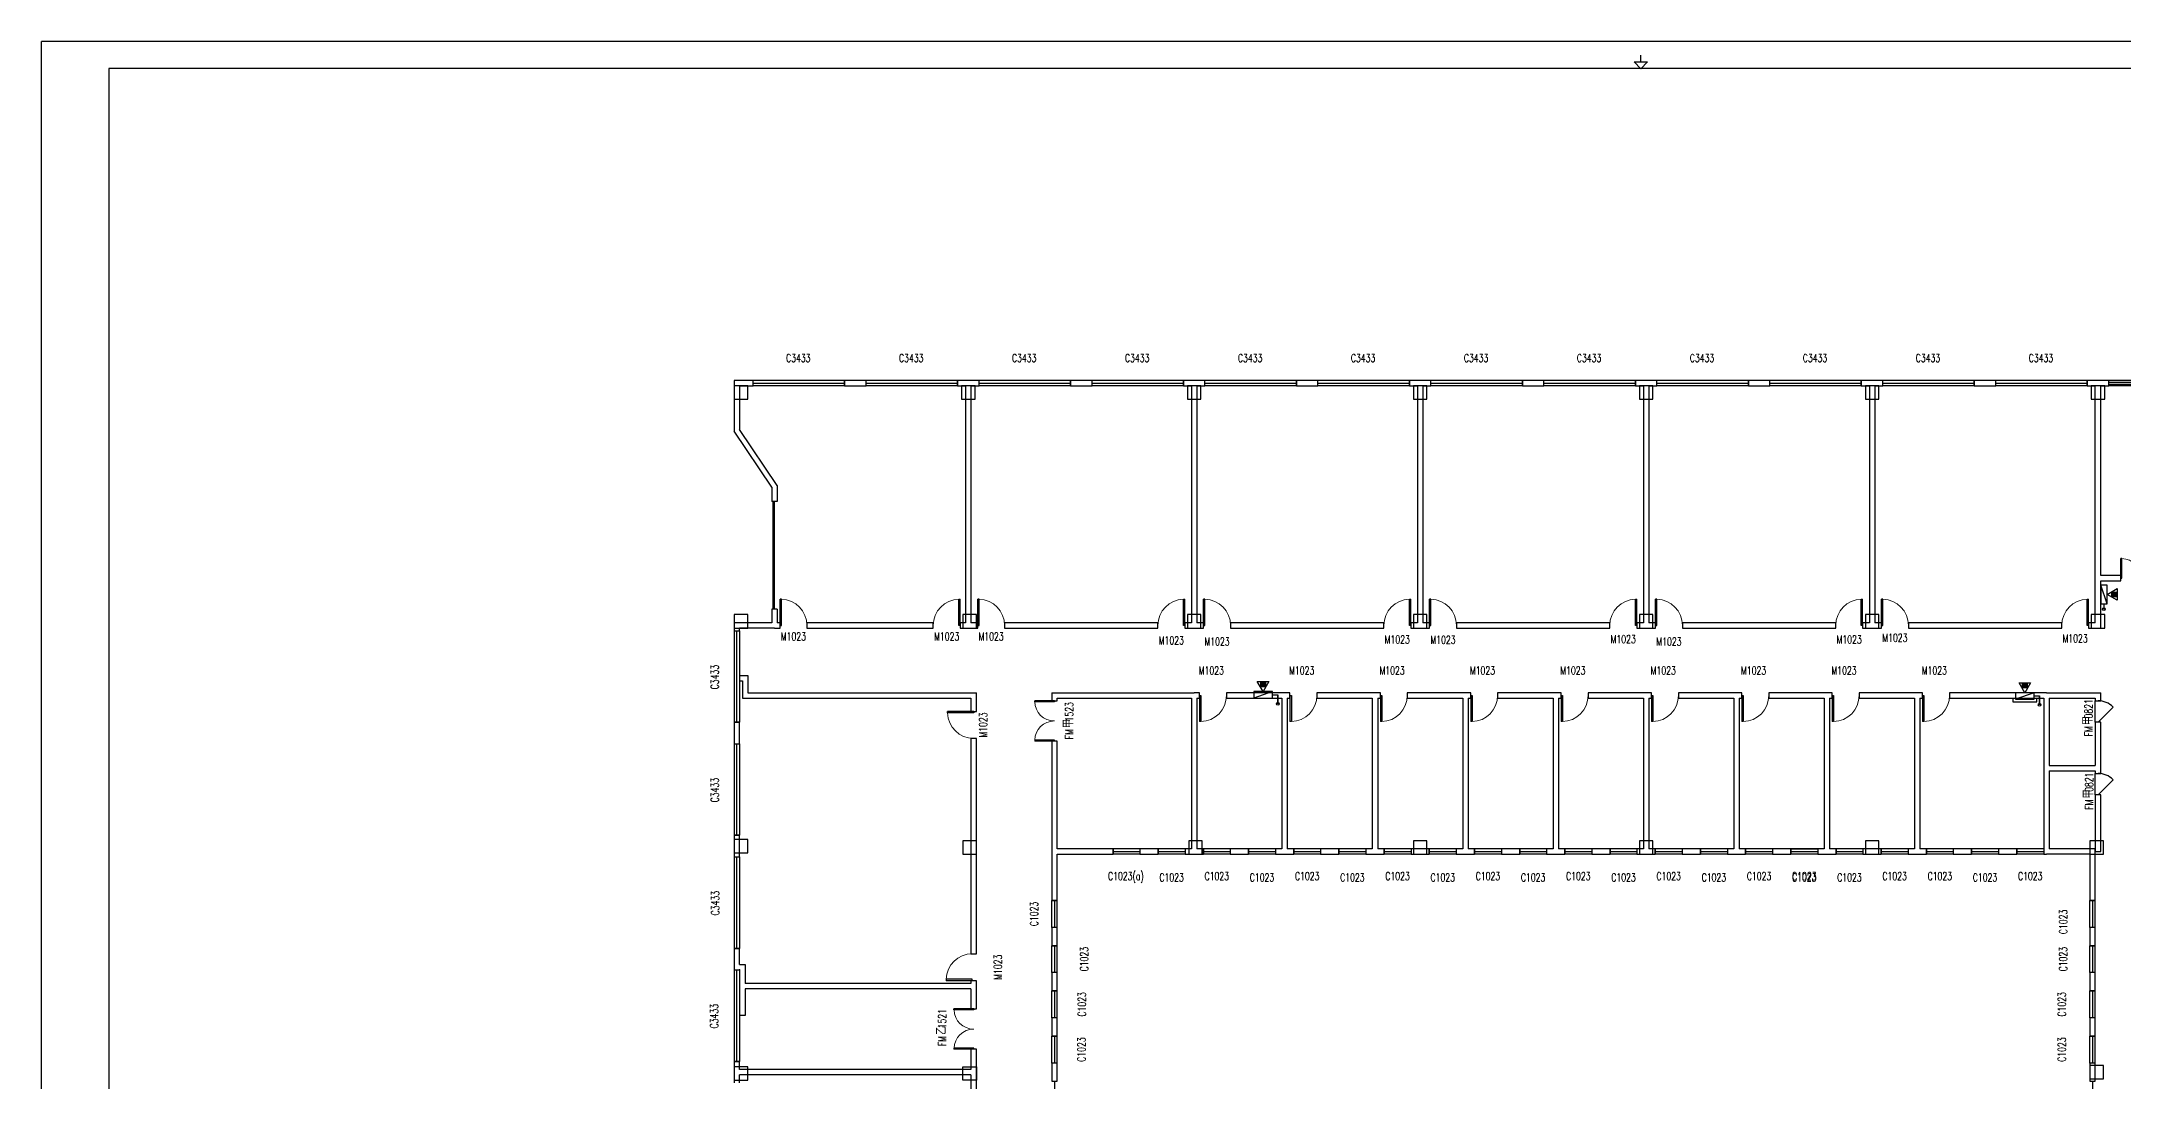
# Model space of a CAD drawing. Header units: inches. Extents: x -867 to 118033, y 1229500 to 1313600.
# Drawn here: x -867 to 76525, y 1274971 to 1313600 of the extents above; entities that cross this region are included whole.
import ezdxf

# ---------------------------------------------------------------- set-up
doc = ezdxf.new("R2010")
doc.units = ezdxf.units.IN
doc.header["$MEASUREMENT"] = 0
for name, color, linetype in [('COLUMN', 10, 'Continuous'), ('CURTWALL', 10, 'Continuous'), ('DOOR_FIRE', 10, 'Continuous'), ('DOOR_FIRE_TEXT', 10, 'Continuous'), ('WALL', 10, 'Continuous'), ('WINDOW', 10, 'Continuous')]:
    doc.layers.add(name, color=color, linetype=linetype)
doc.styles.add('_TCH_WINDOW', font='SIMPLEX', dxfattribs={"bigfont": 'GBCBIG'})

msp = doc.modelspace()

# ---------------------------------------------------------------- linework, layer by layer
at = {"color": 7}
for p, q in [((118033, 1313600), (-867, 1313600)), ((-867, 1229500), (-867, 1313600)), ((58583, 1312845), (58583, 1313095))]:
    msp.add_line(p, q, dxfattribs=at)
at = {"color": 1}
for p, q in [((75803, 1292711), (75803, 1292511)), ((44893, 1289331), (45093, 1289331)), ((45093, 1289331), (45093, 1289001)), ((73213, 1289290), (73413, 1289290)), ((73213, 1289290), (73413, 1289290)), ((73413, 1289290), (73413, 1288960)), ((73413, 1289290), (73413, 1288960))]:
    msp.add_line(p, q, dxfattribs=at)
at = {"color": 8}
for p, q in [((76249, 1293149), (76102, 1293001)), ((76164, 1293149), (76102, 1293086)), ((76221, 1293149), (76102, 1293029)), ((76193, 1293149), (76102, 1293058)), ((76136, 1293149), (76102, 1293114)), ((76278, 1293149), (76102, 1292973)), ((76278, 1293121), (76130, 1292973)), ((76278, 1293092), (76158, 1292973)), ((76278, 1293064), (76186, 1292973)), ((76278, 1293036), (76215, 1292973)), ((76278, 1293007), (76243, 1292973)), ((44455, 1289805), (44631, 1289629)), ((44455, 1289777), (44602, 1289629)), ((44455, 1289749), (44574, 1289629)), ((44455, 1289721), (44546, 1289629)), ((44455, 1289692), (44517, 1289629)), ((44455, 1289664), (44489, 1289629)), ((44483, 1289805), (44631, 1289658)), ((44511, 1289805), (44631, 1289686)), ((44539, 1289805), (44631, 1289714)), ((44568, 1289805), (44631, 1289743)), ((44596, 1289805), (44631, 1289771)), ((72775, 1289765), (72951, 1289589)), ((72775, 1289737), (72922, 1289589)), ((72775, 1289709), (72894, 1289589)), ((72775, 1289681), (72866, 1289589)), ((72775, 1289652), (72837, 1289589)), ((72775, 1289624), (72809, 1289589)), ((72803, 1289765), (72951, 1289618)), ((72831, 1289765), (72951, 1289646)), ((72859, 1289765), (72951, 1289674)), ((72888, 1289765), (72951, 1289703)), ((72916, 1289765), (72951, 1289731))]:
    msp.add_line(p, q, dxfattribs=at)
at = {"color": 1, "linetype": 'Continuous', "ltscale": 2}
for p, q in [((45093, 1289001), (45093, 1289331)), ((73413, 1288960), (73413, 1289290)), ((73413, 1288960), (73413, 1289290))]:
    msp.add_line(p, q, dxfattribs=at)
at = {"color": 7}
msp.add_lwpolyline([(117033, 1230500), (117033, 1312600), (1633, 1312600), (1633, 1230500)], close=True, dxfattribs=at)
at = {"color": 30, "linetype": 'Continuous'}
for points in [[(75683, 1293411), (75683, 1292711), (75923, 1292711), (75683, 1293411)], [(75683, 1293411), (75683, 1292711), (75923, 1292711), (75923, 1293411)], [(44193, 1289210), (44893, 1289210), (44893, 1289451), (44193, 1289451)], [(44193, 1289210), (44893, 1289210), (44893, 1289451), (44193, 1289210)], [(72513, 1289170), (73213, 1289170), (73213, 1289410), (72513, 1289170)], [(72513, 1289170), (73213, 1289170), (73213, 1289410), (72513, 1289410)], [(72513, 1289170), (73213, 1289170), (73213, 1289410), (72513, 1289170)], [(72513, 1289170), (73213, 1289170), (73213, 1289410), (72513, 1289410)]]:
    msp.add_lwpolyline(points, close=True, dxfattribs=at)
at = {"color": 2}
for points in [[(75923, 1293061), (76295, 1293276), (76295, 1292846)], [(76278, 1293149), (76278, 1292973), (76102, 1292973), (76102, 1293149)], [(44543, 1289451), (44328, 1289823), (44757, 1289823)], [(44455, 1289805), (44631, 1289805), (44631, 1289629), (44455, 1289629)], [(72863, 1289410), (72648, 1289783), (73077, 1289783)], [(72775, 1289765), (72951, 1289765), (72951, 1289589), (72775, 1289589)]]:
    msp.add_lwpolyline(points, close=True, dxfattribs=at)
at = {"color": 30}
msp.add_lwpolyline([(72413, 1289210), (72413, 1289070), (73313, 1289070), (73313, 1289210)], dxfattribs=at)
at = {"color": 7}
msp.add_polyline3d([(58333, 1312845, 0), (58833, 1312845, 0), (58583, 1312595, 0)], close=True, dxfattribs=at)
at = {"color": 2}
for centre in [(75803, 1292511, -1000), (45093, 1289001), (73413, 1288960), (73413, 1288960)]:
    msp.add_circle(centre, 50, dxfattribs=at)
at = {"layer": 'COLUMN', "color": 2, "ltscale": 3}
for points in [[(25383, 1300311), (25383, 1300811), (24883, 1300811), (24883, 1300311)], [(33833, 1300311), (33833, 1300811), (33333, 1300811), (33333, 1300311)], [(42233, 1300311), (42233, 1300811), (41733, 1300811), (41733, 1300311)], [(50633, 1300311), (50633, 1300811), (50133, 1300811), (50133, 1300311)], [(59033, 1300311), (59033, 1300811), (58533, 1300811), (58533, 1300311)], [(67433, 1300311), (67433, 1300811), (66933, 1300811), (66933, 1300311)], [(75833, 1300311), (75833, 1300811), (75333, 1300811), (75333, 1300311)], [(25383, 1291811), (25383, 1292311), (24883, 1292311), (24883, 1291811)], [(33883, 1291811), (33883, 1292311), (33383, 1292311), (33383, 1291811)], [(42233, 1291811), (42233, 1292311), (41733, 1292311), (41733, 1291811)], [(50633, 1291811), (50633, 1292311), (50133, 1292311), (50133, 1291811)], [(59033, 1291811), (59033, 1292311), (58533, 1292311), (58533, 1291811)], [(67433, 1291811), (67433, 1292311), (66933, 1292311), (66933, 1291811)], [(75833, 1291811), (75833, 1292311), (75333, 1292311), (75333, 1291811)], [(25383, 1283461), (25383, 1283961), (24883, 1283961), (24883, 1283461)], [(33883, 1283411), (33883, 1283911), (33383, 1283911), (33383, 1283411)], [(42283, 1283411), (42283, 1283911), (41783, 1283911), (41783, 1283411)], [(50633, 1283411), (50633, 1283911), (50133, 1283911), (50133, 1283411)], [(59033, 1283411), (59033, 1283911), (58533, 1283911), (58533, 1283411)], [(67433, 1283411), (67433, 1283911), (66933, 1283911), (66933, 1283411)], [(75783, 1283411), (75783, 1283911), (75283, 1283911), (75283, 1283411)], [(25383, 1275011), (25383, 1275511), (24883, 1275511), (24883, 1275011)], [(33383, 1275511), (33883, 1275511), (33883, 1275011), (33383, 1275011)], [(75783, 1275061), (75783, 1275561), (75283, 1275561), (75283, 1275061)]]:
    msp.add_lwpolyline(points, close=True, dxfattribs=at)
at = {"layer": 'CURTWALL', "color": 4}
for p, q in [((26313, 1296511), (26313, 1292511)), ((26363, 1296511), (26363, 1292511))]:
    msp.add_line(p, q, dxfattribs=at)
at = {"layer": 'DOOR_FIRE', "color": 7}
for p, q in [((76470, 1294392), (76433, 1294392)), ((76433, 1293661), (76433, 1294392)), ((76470, 1293661), (76470, 1294392)), ((76433, 1293661), (76470, 1293661)), ((36051, 1289073), (36051, 1289111)), ((36783, 1289111), (36051, 1289111)), ((36783, 1289073), (36051, 1289073)), ((36783, 1289111), (36783, 1289073)), ((36051, 1287648), (36051, 1287611)), ((36783, 1287648), (36051, 1287648)), ((36783, 1287611), (36051, 1287611)), ((36783, 1287611), (36783, 1287648)), ((33783, 1277661), (33051, 1277661)), ((33051, 1277623), (33051, 1277661)), ((33783, 1277623), (33051, 1277623)), ((33783, 1277661), (33783, 1277623)), ((33783, 1276198), (33051, 1276198)), ((33051, 1276198), (33051, 1276161)), ((33783, 1276161), (33051, 1276161)), ((33783, 1276161), (33783, 1276198))]:
    msp.add_line(p, q, dxfattribs=at)
at = {"layer": 'DOOR_FIRE', "color": 4}
for p, q in [((75483, 1288311), (75483, 1289111)), ((75583, 1288311), (76148, 1288876)), ((75483, 1285611), (75483, 1286411)), ((75583, 1285611), (76148, 1286176))]:
    msp.add_line(p, q, dxfattribs=at)
at = {"layer": 'DOOR_FIRE', "color": 7, "lineweight": 13}
for centre, start, end in [((76451, 1293661), 0, 88.53072), ((36783, 1289092), 181.46928, 270), ((36783, 1287629), 90, 178.53072), ((33783, 1277642), 181.46928, 270), ((33783, 1276179), 90, 178.53072)]:
    msp.add_arc(centre, 731, start, end, dxfattribs=at)
at = {"layer": 'DOOR_FIRE', "color": 4}
for centre in [(75583, 1288311), (75583, 1285611)]:
    msp.add_arc(centre, 800, 45, 90, dxfattribs=at)
at = {"layer": 'WALL', "color": 2}
for p, q in [((24883, 1301011), (24883, 1299132)), ((25583, 1301011), (24883, 1301011)), ((25583, 1300811), (25583, 1301011)), ((28983, 1301011), (28983, 1300811)), ((29783, 1301011), (28983, 1301011)), ((29783, 1300811), (29783, 1301011)), ((33583, 1301011), (33183, 1301011)), ((33183, 1301011), (33183, 1300811)), ((33983, 1301011), (33583, 1301011)), ((33983, 1300811), (33983, 1301011)), ((38183, 1301011), (37383, 1301011)), ((37383, 1301011), (37383, 1300811)), ((38183, 1300811), (38183, 1301011)), ((41583, 1301011), (41583, 1300811)), ((41983, 1301011), (41583, 1301011)), ((42383, 1301011), (41983, 1301011)), ((42383, 1300811), (42383, 1301011)), ((45783, 1301011), (45783, 1300811)), ((46583, 1301011), (45783, 1301011)), ((46583, 1300811), (46583, 1301011)), ((50383, 1301011), (49983, 1301011)), ((49983, 1301011), (49983, 1300811)), ((50783, 1301011), (50383, 1301011)), ((50783, 1300811), (50783, 1301011)), ((54183, 1301011), (54183, 1300811)), ((54983, 1301011), (54183, 1301011)), ((54983, 1300811), (54983, 1301011)), ((58783, 1301011), (58383, 1301011)), ((58383, 1301011), (58383, 1300811)), ((59183, 1301011), (58783, 1301011)), ((59183, 1300811), (59183, 1301011)), ((63383, 1301011), (62583, 1301011)), ((62583, 1301011), (62583, 1300811)), ((63383, 1300811), (63383, 1301011)), ((66783, 1301011), (66783, 1300811)), ((67183, 1301011), (66783, 1301011)), ((67583, 1301011), (67183, 1301011)), ((67583, 1300811), (67583, 1301011)), ((70983, 1301011), (70983, 1300811)), ((71783, 1301011), (70983, 1301011)), ((71783, 1300811), (71783, 1301011)), ((75183, 1301011), (75183, 1300811)), ((75583, 1301011), (75183, 1301011)), ((75983, 1301011), (75583, 1301011)), ((75983, 1300811), (75983, 1301011)), ((25083, 1300811), (25583, 1300811)), ((25083, 1300811), (25083, 1299193)), ((28983, 1300811), (29783, 1300811)), ((33183, 1300811), (33483, 1300811)), ((33483, 1300811), (33483, 1292011)), ((33683, 1300811), (33983, 1300811)), ((33683, 1300811), (33683, 1292011)), ((37383, 1300811), (38183, 1300811)), ((41583, 1300811), (41883, 1300811)), ((41883, 1300811), (41883, 1292011)), ((42083, 1300811), (42383, 1300811)), ((42083, 1300811), (42083, 1292011)), ((45783, 1300811), (46583, 1300811)), ((49983, 1300811), (50283, 1300811)), ((50283, 1300811), (50283, 1292011)), ((50483, 1300811), (50483, 1292011)), ((50483, 1300811), (50783, 1300811)), ((54183, 1300811), (54983, 1300811)), ((58383, 1300811), (58683, 1300811)), ((58683, 1300811), (58683, 1292011)), ((58883, 1300811), (59183, 1300811)), ((58883, 1300811), (58883, 1292011)), ((62583, 1300811), (63383, 1300811)), ((66783, 1300811), (67083, 1300811)), ((67083, 1300811), (67083, 1292011)), ((67283, 1300811), (67583, 1300811)), ((67283, 1300811), (67283, 1292011)), ((70983, 1300811), (71783, 1300811)), ((75183, 1300811), (75483, 1300811)), ((75483, 1293661), (75483, 1300811)), ((75683, 1293761), (75683, 1300811)), ((75683, 1300811), (75983, 1300811)), ((26283, 1297049), (24883, 1299132)), ((26483, 1297110), (25083, 1299193)), ((26483, 1297110), (26483, 1296511)), ((26283, 1297049), (26283, 1296511)), ((26483, 1296511), (26283, 1296511)), ((75483, 1292011), (75483, 1293661)), ((76433, 1293761), (75683, 1293761)), ((75683, 1293561), (76433, 1293561)), ((75683, 1291811), (75683, 1293561)), ((76433, 1293561), (76433, 1293761)), ((26483, 1292511), (26283, 1292511)), ((26283, 1292511), (26283, 1292011)), ((26483, 1292511), (26483, 1292011)), ((26283, 1292011), (24883, 1292011)), ((24883, 1292011), (24883, 1291711)), ((24883, 1291711), (25083, 1291711)), ((26383, 1291811), (25083, 1291811)), ((25083, 1291711), (25083, 1291811)), ((26383, 1291811), (26583, 1291811)), ((26583, 1292011), (26483, 1292011)), ((26583, 1291811), (26583, 1292011)), ((32283, 1292011), (27583, 1292011)), ((27583, 1292011), (27583, 1291811)), ((27583, 1291811), (32283, 1291811)), ((32283, 1291811), (32283, 1292011)), ((33283, 1292011), (33283, 1291811)), ((33483, 1292011), (33283, 1292011)), ((33283, 1291811), (33583, 1291811)), ((33583, 1291811), (33933, 1291811)), ((33933, 1292011), (33683, 1292011)), ((33933, 1291811), (33933, 1292011)), ((40633, 1292011), (34933, 1292011)), ((34933, 1292011), (34933, 1291811)), ((34933, 1291811), (40633, 1291811)), ((40633, 1291811), (40633, 1292011)), ((41633, 1292011), (41633, 1291811)), ((41883, 1292011), (41633, 1292011)), ((41633, 1291811), (41983, 1291811)), ((41983, 1291811), (42333, 1291811)), ((42333, 1292011), (42083, 1292011)), ((42333, 1291811), (42333, 1292011)), ((43333, 1292011), (43333, 1291811)), ((49033, 1292011), (43333, 1292011)), ((43333, 1291811), (49033, 1291811)), ((49033, 1291811), (49033, 1292011)), ((50033, 1292011), (50033, 1291811)), ((50283, 1292011), (50033, 1292011)), ((50033, 1291811), (50383, 1291811)), ((50383, 1291811), (50733, 1291811)), ((50733, 1292011), (50483, 1292011)), ((50733, 1291811), (50733, 1292011)), ((57433, 1292011), (51733, 1292011)), ((51733, 1292011), (51733, 1291811)), ((51733, 1291811), (57433, 1291811)), ((57433, 1291811), (57433, 1292011)), ((58683, 1292011), (58433, 1292011)), ((58433, 1292011), (58433, 1291811)), ((58433, 1291811), (58783, 1291811)), ((58783, 1291811), (59133, 1291811)), ((59133, 1292011), (58883, 1292011)), ((59133, 1291811), (59133, 1292011)), ((60133, 1292011), (60133, 1291811)), ((65833, 1292011), (60133, 1292011)), ((60133, 1291811), (65833, 1291811)), ((65833, 1291811), (65833, 1292011)), ((67083, 1292011), (66833, 1292011)), ((66833, 1292011), (66833, 1291811)), ((66833, 1291811), (67183, 1291811)), ((67183, 1291811), (67533, 1291811)), ((67533, 1292011), (67283, 1292011)), ((67533, 1291811), (67533, 1292011)), ((68533, 1292011), (68533, 1291811)), ((74233, 1292011), (68533, 1292011)), ((68533, 1291811), (74233, 1291811)), ((74233, 1291811), (74233, 1292011)), ((75483, 1292011), (75233, 1292011)), ((75233, 1292011), (75233, 1291811)), ((75233, 1291811), (75683, 1291811)), ((25083, 1290051), (25083, 1289851)), ((25083, 1290051), (25383, 1290051)), ((25083, 1289851), (25183, 1289851)), ((25183, 1289851), (25183, 1289210)), ((25383, 1290051), (25383, 1289410)), ((25383, 1289410), (33883, 1289410)), ((33883, 1288711), (33883, 1289410)), ((36683, 1289410), (41983, 1289410)), ((36683, 1289410), (36683, 1289111)), ((42183, 1289410), (41983, 1289410)), ((42183, 1289210), (42183, 1289410)), ((43183, 1289410), (43183, 1289210)), ((45343, 1289410), (43183, 1289410)), ((45543, 1289410), (45343, 1289410)), ((45543, 1289210), (45543, 1289410)), ((48703, 1289410), (46543, 1289410)), ((46543, 1289410), (46543, 1289210)), ((48903, 1289410), (48703, 1289410)), ((48903, 1289210), (48903, 1289410)), ((49903, 1289410), (49903, 1289210)), ((52063, 1289410), (49903, 1289410)), ((52263, 1289410), (52063, 1289410)), ((52263, 1289210), (52263, 1289410)), ((53263, 1289410), (53263, 1289210)), ((55423, 1289410), (53263, 1289410)), ((55623, 1289410), (55423, 1289410)), ((55623, 1289210), (55623, 1289410)), ((58783, 1289410), (56623, 1289410)), ((56623, 1289410), (56623, 1289210)), ((58983, 1289410), (58783, 1289410)), ((58983, 1289210), (58983, 1289410)), ((59983, 1289410), (59983, 1289210)), ((62143, 1289410), (59983, 1289410)), ((62343, 1289410), (62143, 1289410)), ((62343, 1289210), (62343, 1289410)), ((63343, 1289410), (63343, 1289210)), ((65503, 1289410), (63343, 1289410)), ((65703, 1289410), (65503, 1289410)), ((65703, 1289210), (65703, 1289410)), ((66703, 1289410), (66703, 1289210)), ((68863, 1289410), (66703, 1289410)), ((69063, 1289410), (68863, 1289410)), ((69063, 1289210), (69063, 1289410)), ((70063, 1289410), (70063, 1289210)), ((73663, 1289410), (70063, 1289410)), ((73663, 1289410), (75683, 1289410)), ((75683, 1289111), (75683, 1289410)), ((25183, 1289210), (33683, 1289210)), ((33683, 1289210), (33683, 1288711)), ((33683, 1288711), (33883, 1288711)), ((36683, 1289111), (36883, 1289111)), ((36883, 1289210), (41883, 1289210)), ((36883, 1289111), (36883, 1289210)), ((41883, 1289210), (41883, 1283611)), ((42083, 1289210), (42083, 1283611)), ((42083, 1289210), (42183, 1289210)), ((43183, 1289210), (45243, 1289210)), ((45243, 1289210), (45243, 1283611)), ((45443, 1289210), (45443, 1283611)), ((45443, 1289210), (45543, 1289210)), ((46543, 1289210), (48603, 1289210)), ((48603, 1289210), (48603, 1283611)), ((48803, 1289210), (48803, 1283611)), ((48803, 1289210), (48903, 1289210)), ((49903, 1289210), (51963, 1289210)), ((51963, 1289210), (51963, 1283611)), ((52163, 1289210), (52263, 1289210)), ((52163, 1289210), (52163, 1283611)), ((53263, 1289210), (55323, 1289210)), ((55323, 1289210), (55323, 1283611)), ((55523, 1289210), (55623, 1289210)), ((55523, 1289210), (55523, 1283611)), ((56623, 1289210), (58683, 1289210)), ((58683, 1289210), (58683, 1283611)), ((58883, 1289210), (58883, 1283611)), ((58883, 1289210), (58983, 1289210)), ((59983, 1289210), (62043, 1289210)), ((62043, 1289210), (62043, 1283611)), ((62243, 1289210), (62343, 1289210)), ((62243, 1289210), (62243, 1283611)), ((63343, 1289210), (65403, 1289210)), ((65403, 1289210), (65403, 1283611)), ((65603, 1289210), (65603, 1283611)), ((65603, 1289210), (65703, 1289210)), ((66703, 1289210), (68763, 1289210)), ((68763, 1289210), (68763, 1283611)), ((68963, 1289210), (68963, 1283611)), ((68963, 1289210), (69063, 1289210)), ((70063, 1289210), (73563, 1289210)), ((73563, 1289210), (73563, 1286611)), ((73763, 1289210), (73763, 1286711)), ((73763, 1289210), (75483, 1289210)), ((75483, 1289210), (75483, 1289111)), ((75483, 1289111), (75683, 1289111)), ((24883, 1288311), (24883, 1287511)), ((25083, 1288311), (24883, 1288311)), ((25083, 1287511), (25083, 1288311)), ((75683, 1288311), (75483, 1288311)), ((75483, 1288311), (75483, 1286711)), ((75683, 1286611), (75683, 1288311)), ((24883, 1287511), (25083, 1287511)), ((33883, 1287711), (33683, 1287711)), ((33683, 1287711), (33683, 1279711)), ((33883, 1279711), (33883, 1287711)), ((36883, 1287611), (36683, 1287611)), ((36683, 1287611), (36683, 1283511)), ((36883, 1283611), (36883, 1287611)), ((73563, 1286611), (73563, 1283611)), ((73763, 1286711), (75483, 1286711)), ((73763, 1286511), (75483, 1286511)), ((73763, 1286511), (73763, 1283611)), ((75483, 1286511), (75483, 1286411)), ((75483, 1286411), (75683, 1286411)), ((75683, 1286411), (75683, 1286611)), ((75483, 1285611), (75483, 1283511)), ((75683, 1285611), (75483, 1285611)), ((75683, 1283511), (75683, 1285611)), ((25083, 1284111), (24883, 1284111)), ((24883, 1284111), (24883, 1283311)), ((25083, 1283311), (25083, 1284111)), ((24883, 1283311), (25083, 1283311)), ((36683, 1283511), (36683, 1281691)), ((38963, 1283611), (36883, 1283611)), ((36883, 1283411), (38963, 1283411)), ((36883, 1281691), (36883, 1283411)), ((38963, 1283411), (38963, 1283611)), ((39963, 1283611), (39963, 1283411)), ((40643, 1283611), (39963, 1283611)), ((39963, 1283411), (40643, 1283411)), ((40643, 1283411), (40643, 1283611)), ((41883, 1283611), (41643, 1283611)), ((41643, 1283611), (41643, 1283411)), ((41643, 1283411), (41983, 1283411)), ((41983, 1283411), (42323, 1283411)), ((42323, 1283611), (42083, 1283611)), ((42323, 1283411), (42323, 1283611)), ((43323, 1283611), (43323, 1283411)), ((44003, 1283611), (43323, 1283611)), ((43323, 1283411), (44003, 1283411)), ((44003, 1283411), (44003, 1283611)), ((45243, 1283611), (45003, 1283611)), ((45003, 1283611), (45003, 1283411)), ((45003, 1283411), (45343, 1283411)), ((45343, 1283411), (45683, 1283411)), ((45683, 1283611), (45443, 1283611)), ((45683, 1283411), (45683, 1283611)), ((46683, 1283611), (46683, 1283411)), ((47363, 1283611), (46683, 1283611)), ((46683, 1283411), (47363, 1283411)), ((47363, 1283411), (47363, 1283611)), ((48363, 1283611), (48363, 1283411)), ((48603, 1283611), (48363, 1283611)), ((48363, 1283411), (48703, 1283411)), ((48703, 1283411), (49043, 1283411)), ((49043, 1283611), (48803, 1283611)), ((49043, 1283411), (49043, 1283611)), ((50043, 1283611), (50043, 1283411)), ((50723, 1283611), (50043, 1283611)), ((50043, 1283411), (50723, 1283411)), ((50723, 1283411), (50723, 1283611)), ((51963, 1283611), (51723, 1283611)), ((51723, 1283611), (51723, 1283411)), ((51723, 1283411), (52063, 1283411)), ((52063, 1283411), (52403, 1283411)), ((52403, 1283611), (52163, 1283611)), ((52403, 1283411), (52403, 1283611)), ((54083, 1283611), (53403, 1283611)), ((53403, 1283611), (53403, 1283411)), ((53403, 1283411), (54083, 1283411)), ((54083, 1283411), (54083, 1283611)), ((55323, 1283611), (55083, 1283611)), ((55083, 1283611), (55083, 1283411)), ((55083, 1283411), (55423, 1283411)), ((55423, 1283411), (55763, 1283411)), ((55763, 1283611), (55523, 1283611)), ((55763, 1283411), (55763, 1283611)), ((57443, 1283611), (56763, 1283611)), ((56763, 1283611), (56763, 1283411)), ((56763, 1283411), (57443, 1283411)), ((57443, 1283411), (57443, 1283611)), ((58443, 1283611), (58443, 1283411)), ((58683, 1283611), (58443, 1283611)), ((58443, 1283411), (58783, 1283411)), ((58783, 1283411), (59123, 1283411)), ((59123, 1283611), (58883, 1283611)), ((59123, 1283411), (59123, 1283611)), ((60803, 1283611), (60123, 1283611)), ((60123, 1283611), (60123, 1283411)), ((60123, 1283411), (60803, 1283411)), ((60803, 1283411), (60803, 1283611)), ((61803, 1283611), (61803, 1283411)), ((62043, 1283611), (61803, 1283611)), ((61803, 1283411), (62143, 1283411)), ((62143, 1283411), (62483, 1283411)), ((62483, 1283611), (62243, 1283611)), ((62483, 1283411), (62483, 1283611)), ((63483, 1283611), (63483, 1283411)), ((64163, 1283611), (63483, 1283611)), ((63483, 1283411), (64163, 1283411)), ((64163, 1283411), (64163, 1283611)), ((64163, 1283611), (65163, 1283611)), ((64163, 1283411), (64163, 1283611)), ((65163, 1283411), (64163, 1283411)), ((65403, 1283611), (65163, 1283611)), ((65163, 1283611), (65163, 1283411)), ((65163, 1283611), (65163, 1283411)), ((65163, 1283411), (65503, 1283411)), ((65503, 1283411), (65843, 1283411)), ((65843, 1283611), (65603, 1283611)), ((65843, 1283411), (65843, 1283611)), ((67523, 1283611), (66843, 1283611)), ((66843, 1283611), (66843, 1283411)), ((66843, 1283411), (67523, 1283411)), ((67523, 1283411), (67523, 1283611)), ((68763, 1283611), (68523, 1283611)), ((68523, 1283611), (68523, 1283411)), ((68523, 1283411), (68863, 1283411)), ((68863, 1283411), (69203, 1283411)), ((69203, 1283611), (68963, 1283611)), ((69203, 1283411), (69203, 1283611)), ((70203, 1283611), (70203, 1283411)), ((70883, 1283611), (70203, 1283611)), ((70203, 1283411), (70883, 1283411)), ((70883, 1283411), (70883, 1283611)), ((72563, 1283611), (71883, 1283611)), ((71883, 1283611), (71883, 1283411)), ((71883, 1283411), (72563, 1283411)), ((72563, 1283411), (72563, 1283611)), ((73563, 1283611), (73563, 1283411)), ((73563, 1283411), (73663, 1283411)), ((75283, 1283411), (73663, 1283411)), ((75483, 1283611), (73763, 1283611)), ((75283, 1283411), (75283, 1281691)), ((75483, 1281691), (75483, 1283611)), ((75483, 1283511), (75683, 1283511)), ((36683, 1281691), (36883, 1281691)), ((75283, 1281691), (75483, 1281691)), ((36883, 1280691), (36683, 1280691)), ((36683, 1280691), (36683, 1280011)), ((36883, 1280011), (36883, 1280691)), ((75483, 1280691), (75283, 1280691)), ((75283, 1280691), (75283, 1280011)), ((75483, 1280011), (75483, 1280691)), ((25083, 1279911), (24883, 1279911)), ((24883, 1279911), (24883, 1279211)), ((25083, 1279311), (25083, 1279911)), ((25083, 1279311), (25283, 1279311)), ((25283, 1279311), (25283, 1278611)), ((33683, 1279711), (33883, 1279711)), ((36683, 1280011), (36883, 1280011)), ((75283, 1280011), (75483, 1280011)), ((24883, 1279211), (24883, 1279111)), ((24883, 1279111), (25083, 1279111)), ((25083, 1279111), (25083, 1278511)), ((33683, 1278611), (25283, 1278611)), ((33683, 1278711), (33683, 1278611)), ((33883, 1278711), (33683, 1278711)), ((33883, 1278511), (33883, 1278711)), ((36683, 1279011), (36683, 1278331)), ((36883, 1279011), (36683, 1279011)), ((36883, 1278331), (36883, 1279011)), ((75283, 1279011), (75283, 1278331)), ((75483, 1279011), (75283, 1279011)), ((75483, 1278331), (75483, 1279011)), ((25083, 1278511), (25083, 1277411)), ((25283, 1278411), (25283, 1277411)), ((33683, 1278411), (25283, 1278411)), ((33683, 1278411), (33683, 1277661)), ((33883, 1277661), (33883, 1278511)), ((36683, 1278331), (36883, 1278331)), ((75283, 1278331), (75483, 1278331)), ((25283, 1277411), (25083, 1277411)), ((33683, 1277661), (33883, 1277661)), ((36883, 1277331), (36683, 1277331)), ((36683, 1277331), (36683, 1276651)), ((36883, 1276651), (36883, 1277331)), ((75483, 1277331), (75283, 1277331)), ((75283, 1277331), (75283, 1276651)), ((75483, 1276651), (75483, 1277331)), ((36683, 1276651), (36883, 1276651)), ((75283, 1276651), (75483, 1276651)), ((24883, 1275711), (24883, 1275311)), ((25083, 1275711), (24883, 1275711)), ((25083, 1275411), (25083, 1275711)), ((33883, 1276161), (33683, 1276161)), ((33683, 1276161), (33683, 1275411)), ((33883, 1275311), (33883, 1276161)), ((36883, 1275651), (36683, 1275651)), ((36683, 1275651), (36683, 1274971)), ((36883, 1274971), (36883, 1275651)), ((75483, 1275651), (75283, 1275651)), ((75283, 1275651), (75283, 1274971)), ((75483, 1274971), (75483, 1275651)), ((24883, 1275311), (24883, 1274911)), ((33683, 1275411), (25083, 1275411)), ((25083, 1274911), (25083, 1275211)), ((33683, 1275211), (25083, 1275211)), ((33683, 1275211), (33683, 1272311)), ((33883, 1272311), (33883, 1275311)), ((36683, 1274971), (36883, 1274971)), ((75283, 1274971), (75483, 1274971))]:
    msp.add_line(p, q, dxfattribs=at)
msp.add_point((25083, 1279111), dxfattribs=at)
at = {"layer": 'WINDOW', "color": 4}
for p, q in [((25583, 1300811), (25583, 1301011)), ((28983, 1301011), (25583, 1301011)), ((28983, 1300811), (28983, 1301011)), ((33183, 1301011), (29783, 1301011)), ((29783, 1300811), (29783, 1301011)), ((33183, 1300811), (33183, 1301011)), ((37383, 1301011), (33983, 1301011)), ((33983, 1300811), (33983, 1301011)), ((37383, 1300811), (37383, 1301011)), ((38183, 1300811), (38183, 1301011)), ((41583, 1301011), (38183, 1301011)), ((41583, 1300811), (41583, 1301011)), ((45783, 1301011), (42383, 1301011)), ((42383, 1300811), (42383, 1301011)), ((45783, 1300811), (45783, 1301011)), ((46583, 1300811), (46583, 1301011)), ((49983, 1301011), (46583, 1301011)), ((49983, 1300811), (49983, 1301011)), ((54183, 1301011), (50783, 1301011)), ((50783, 1300811), (50783, 1301011)), ((54183, 1300811), (54183, 1301011)), ((58383, 1301011), (54983, 1301011)), ((54983, 1300811), (54983, 1301011)), ((58383, 1300811), (58383, 1301011)), ((62583, 1301011), (59183, 1301011)), ((59183, 1300811), (59183, 1301011)), ((62583, 1300811), (62583, 1301011)), ((66783, 1301011), (63383, 1301011)), ((63383, 1300811), (63383, 1301011)), ((66783, 1300811), (66783, 1301011)), ((70983, 1301011), (67583, 1301011)), ((67583, 1300811), (67583, 1301011)), ((70983, 1300811), (70983, 1301011)), ((71783, 1300811), (71783, 1301011)), ((75183, 1301011), (71783, 1301011)), ((75183, 1300811), (75183, 1301011)), ((25583, 1300911), (28983, 1300911)), ((28983, 1300811), (25583, 1300811)), ((29783, 1300911), (33183, 1300911)), ((33183, 1300811), (29783, 1300811)), ((33983, 1300911), (37383, 1300911)), ((37383, 1300811), (33983, 1300811)), ((38183, 1300911), (41583, 1300911)), ((41583, 1300811), (38183, 1300811)), ((42383, 1300911), (45783, 1300911)), ((45783, 1300811), (42383, 1300811)), ((46583, 1300911), (49983, 1300911)), ((49983, 1300811), (46583, 1300811)), ((50783, 1300911), (54183, 1300911)), ((54183, 1300811), (50783, 1300811)), ((54983, 1300911), (58383, 1300911)), ((58383, 1300811), (54983, 1300811)), ((59183, 1300911), (62583, 1300911)), ((62583, 1300811), (59183, 1300811)), ((63383, 1300911), (66783, 1300911)), ((66783, 1300811), (63383, 1300811)), ((67583, 1300911), (70983, 1300911)), ((70983, 1300811), (67583, 1300811)), ((71783, 1300911), (75183, 1300911)), ((75183, 1300811), (71783, 1300811)), ((24883, 1291711), (25083, 1291711)), ((24883, 1291711), (24883, 1288311)), ((24983, 1288311), (24983, 1291711)), ((25083, 1291711), (25083, 1288311)), ((24883, 1288311), (25083, 1288311)), ((24883, 1287511), (24883, 1284111)), ((24883, 1287511), (25083, 1287511)), ((24983, 1284111), (24983, 1287511)), ((25083, 1287511), (25083, 1284111)), ((24883, 1284111), (25083, 1284111)), ((24883, 1283311), (25083, 1283311)), ((24883, 1283311), (24883, 1279911)), ((24983, 1279911), (24983, 1283311)), ((25083, 1283311), (25083, 1279911)), ((39963, 1283611), (38963, 1283611)), ((38963, 1283611), (38963, 1283411)), ((38963, 1283511), (39963, 1283511)), ((39963, 1283411), (38963, 1283411)), ((39963, 1283611), (39963, 1283411)), ((40643, 1283611), (40643, 1283411)), ((41643, 1283611), (40643, 1283611)), ((40643, 1283511), (41643, 1283511)), ((41643, 1283411), (40643, 1283411)), ((41643, 1283611), (41643, 1283411)), ((42323, 1283611), (42323, 1283411)), ((43323, 1283611), (42323, 1283611)), ((42323, 1283511), (43323, 1283511)), ((43323, 1283411), (42323, 1283411)), ((43323, 1283611), (43323, 1283411)), ((45003, 1283611), (44003, 1283611)), ((44003, 1283611), (44003, 1283411)), ((44003, 1283511), (45003, 1283511)), ((45003, 1283411), (44003, 1283411)), ((45003, 1283611), (45003, 1283411)), ((45683, 1283611), (45683, 1283411)), ((46683, 1283611), (45683, 1283611)), ((45683, 1283511), (46683, 1283511)), ((46683, 1283411), (45683, 1283411)), ((46683, 1283611), (46683, 1283411)), ((48363, 1283611), (47363, 1283611)), ((47363, 1283611), (47363, 1283411)), ((47363, 1283511), (48363, 1283511)), ((48363, 1283411), (47363, 1283411)), ((48363, 1283611), (48363, 1283411)), ((49043, 1283611), (49043, 1283411)), ((50043, 1283611), (49043, 1283611)), ((49043, 1283511), (50043, 1283511)), ((50043, 1283411), (49043, 1283411)), ((50043, 1283611), (50043, 1283411)), ((50723, 1283611), (50723, 1283411)), ((51723, 1283611), (50723, 1283611)), ((50723, 1283511), (51723, 1283511)), ((51723, 1283411), (50723, 1283411)), ((51723, 1283611), (51723, 1283411)), ((52403, 1283611), (52403, 1283411)), ((53403, 1283611), (52403, 1283611)), ((52403, 1283511), (53403, 1283511)), ((53403, 1283411), (52403, 1283411)), ((53403, 1283611), (53403, 1283411)), ((55083, 1283611), (54083, 1283611)), ((54083, 1283611), (54083, 1283411)), ((54083, 1283511), (55083, 1283511)), ((55083, 1283411), (54083, 1283411)), ((55083, 1283611), (55083, 1283411)), ((56763, 1283611), (55763, 1283611)), ((55763, 1283611), (55763, 1283411)), ((55763, 1283511), (56763, 1283511)), ((56763, 1283411), (55763, 1283411)), ((56763, 1283611), (56763, 1283411)), ((58443, 1283611), (57443, 1283611)), ((57443, 1283611), (57443, 1283411)), ((57443, 1283511), (58443, 1283511)), ((58443, 1283411), (57443, 1283411)), ((58443, 1283611), (58443, 1283411)), ((60123, 1283611), (59123, 1283611)), ((59123, 1283611), (59123, 1283411)), ((59123, 1283511), (60123, 1283511)), ((60123, 1283411), (59123, 1283411)), ((60123, 1283611), (60123, 1283411)), ((61803, 1283611), (60803, 1283611)), ((60803, 1283611), (60803, 1283411)), ((60803, 1283511), (61803, 1283511)), ((61803, 1283411), (60803, 1283411)), ((61803, 1283611), (61803, 1283411)), ((63483, 1283611), (62483, 1283611)), ((62483, 1283611), (62483, 1283411)), ((62483, 1283511), (63483, 1283511)), ((63483, 1283411), (62483, 1283411)), ((63483, 1283611), (63483, 1283411)), ((64163, 1283611), (64163, 1283411)), ((65163, 1283611), (64163, 1283611)), ((64163, 1283611), (64163, 1283411)), ((65163, 1283611), (64163, 1283611)), ((64163, 1283511), (65163, 1283511)), ((64163, 1283511), (65163, 1283511)), ((65163, 1283411), (64163, 1283411)), ((65163, 1283411), (64163, 1283411)), ((65163, 1283611), (65163, 1283411)), ((65163, 1283611), (65163, 1283411)), ((65843, 1283611), (65843, 1283411)), ((66843, 1283611), (65843, 1283611)), ((65843, 1283511), (66843, 1283511)), ((66843, 1283411), (65843, 1283411)), ((66843, 1283611), (66843, 1283411)), ((67523, 1283611), (67523, 1283411)), ((68523, 1283611), (67523, 1283611)), ((67523, 1283511), (68523, 1283511)), ((68523, 1283411), (67523, 1283411)), ((68523, 1283611), (68523, 1283411)), ((69203, 1283611), (69203, 1283411)), ((70203, 1283611), (69203, 1283611)), ((69203, 1283511), (70203, 1283511)), ((70203, 1283411), (69203, 1283411)), ((70203, 1283611), (70203, 1283411)), ((70883, 1283611), (70883, 1283411)), ((71883, 1283611), (70883, 1283611)), ((70883, 1283511), (71883, 1283511)), ((71883, 1283411), (70883, 1283411)), ((71883, 1283611), (71883, 1283411)), ((72563, 1283611), (72563, 1283411)), ((73563, 1283611), (72563, 1283611)), ((72563, 1283511), (73563, 1283511)), ((73563, 1283411), (72563, 1283411)), ((73563, 1283611), (73563, 1283411)), ((36883, 1281691), (36683, 1281691)), ((36683, 1280691), (36683, 1281691)), ((36783, 1281691), (36783, 1280691)), ((36883, 1280691), (36883, 1281691)), ((75283, 1280691), (75283, 1281691)), ((75483, 1281691), (75283, 1281691)), ((75383, 1281691), (75383, 1280691)), ((75483, 1280691), (75483, 1281691)), ((36883, 1280691), (36683, 1280691)), ((75483, 1280691), (75283, 1280691)), ((24883, 1279911), (25083, 1279911)), ((36683, 1279011), (36683, 1280011)), ((36883, 1280011), (36683, 1280011)), ((36783, 1280011), (36783, 1279011)), ((36883, 1279011), (36883, 1280011)), ((75283, 1279011), (75283, 1280011)), ((75483, 1280011), (75283, 1280011)), ((75383, 1280011), (75383, 1279011)), ((75483, 1279011), (75483, 1280011)), ((24883, 1279111), (24883, 1275711)), ((24883, 1279111), (25083, 1279111)), ((24983, 1275711), (24983, 1279111)), ((25083, 1279111), (25083, 1275711)), ((36883, 1279011), (36683, 1279011)), ((75483, 1279011), (75283, 1279011)), ((36683, 1277331), (36683, 1278331)), ((36883, 1278331), (36683, 1278331)), ((36783, 1278331), (36783, 1277331)), ((36883, 1277331), (36883, 1278331)), ((75283, 1277331), (75283, 1278331)), ((75483, 1278331), (75283, 1278331)), ((75383, 1278331), (75383, 1277331)), ((75483, 1277331), (75483, 1278331)), ((36883, 1277331), (36683, 1277331)), ((75483, 1277331), (75283, 1277331)), ((36883, 1276651), (36683, 1276651)), ((36683, 1275651), (36683, 1276651)), ((36783, 1276651), (36783, 1275651)), ((36883, 1275651), (36883, 1276651)), ((75283, 1275651), (75283, 1276651)), ((75483, 1276651), (75283, 1276651)), ((75383, 1276651), (75383, 1275651)), ((75483, 1275651), (75483, 1276651)), ((24883, 1275711), (25083, 1275711)), ((36883, 1275651), (36683, 1275651)), ((75483, 1275651), (75283, 1275651)), ((36783, 1274971), (36783, 1273971)), ((75383, 1274971), (75383, 1273971))]:
    msp.add_line(p, q, dxfattribs=at)
at = {"layer": 'WINDOW', "color": 7}
for p, q in [((78683, 1301011), (75983, 1301011)), ((75983, 1300944), (78683, 1300944)), ((75983, 1300877), (78683, 1300877)), ((78683, 1300811), (75983, 1300811)), ((26633, 1292886), (26583, 1292886)), ((26583, 1291911), (26583, 1292886)), ((26633, 1291911), (26633, 1292886)), ((33233, 1292886), (33283, 1292886)), ((33233, 1291911), (33233, 1292886)), ((33283, 1291911), (33283, 1292886)), ((33933, 1291911), (33933, 1292886)), ((33983, 1292886), (33933, 1292886)), ((33983, 1291911), (33983, 1292886)), ((41583, 1292886), (41633, 1292886)), ((41583, 1291911), (41583, 1292886)), ((41633, 1291911), (41633, 1292886)), ((42333, 1291911), (42333, 1292886)), ((42383, 1292886), (42333, 1292886)), ((42383, 1291911), (42383, 1292886)), ((49983, 1291911), (49983, 1292886)), ((49983, 1292886), (50033, 1292886)), ((50033, 1291911), (50033, 1292886)), ((50733, 1291911), (50733, 1292886)), ((50783, 1292886), (50733, 1292886)), ((50783, 1291911), (50783, 1292886)), ((58383, 1291911), (58383, 1292886)), ((58383, 1292886), (58433, 1292886)), ((58433, 1291911), (58433, 1292886)), ((59183, 1292886), (59133, 1292886)), ((59133, 1291911), (59133, 1292886)), ((59183, 1291911), (59183, 1292886)), ((66783, 1292886), (66833, 1292886)), ((66783, 1291911), (66783, 1292886)), ((66833, 1291911), (66833, 1292886)), ((67533, 1291911), (67533, 1292886)), ((67583, 1292886), (67533, 1292886)), ((67583, 1291911), (67583, 1292886)), ((75183, 1292886), (75233, 1292886)), ((75183, 1291911), (75183, 1292886)), ((75233, 1291911), (75233, 1292886)), ((26583, 1291911), (26633, 1291911)), ((33283, 1291911), (33233, 1291911)), ((33933, 1291911), (33983, 1291911)), ((41633, 1291911), (41583, 1291911)), ((42333, 1291911), (42383, 1291911)), ((50033, 1291911), (49983, 1291911)), ((50733, 1291911), (50783, 1291911)), ((58433, 1291911), (58383, 1291911)), ((59133, 1291911), (59183, 1291911)), ((66833, 1291911), (66783, 1291911)), ((67533, 1291911), (67583, 1291911)), ((75233, 1291911), (75183, 1291911)), ((33783, 1288711), (32808, 1288711)), ((32808, 1288661), (32808, 1288711)), ((33783, 1288661), (32808, 1288661)), ((33783, 1288711), (33783, 1288661)), ((42183, 1289311), (42183, 1288336)), ((42183, 1289311), (42233, 1289311)), ((42233, 1289311), (42233, 1288336)), ((45543, 1289311), (45543, 1288336)), ((45543, 1289311), (45593, 1289311)), ((45593, 1289311), (45593, 1288336)), ((48903, 1289311), (48903, 1288336)), ((48903, 1289311), (48953, 1289311)), ((48953, 1289311), (48953, 1288336)), ((52263, 1289311), (52313, 1289311)), ((52263, 1289311), (52263, 1288336)), ((52313, 1289311), (52313, 1288336)), ((55623, 1289311), (55673, 1289311)), ((55623, 1289311), (55623, 1288336)), ((55673, 1289311), (55673, 1288336)), ((58983, 1289311), (59033, 1289311)), ((58983, 1289311), (58983, 1288336)), ((59033, 1289311), (59033, 1288336)), ((62343, 1289311), (62343, 1288336)), ((62343, 1289311), (62393, 1289311)), ((62393, 1289311), (62393, 1288336)), ((65703, 1289311), (65753, 1289311)), ((65703, 1289311), (65703, 1288336)), ((65753, 1289311), (65753, 1288336)), ((69063, 1289311), (69063, 1288336)), ((69063, 1289311), (69113, 1289311)), ((69113, 1289311), (69113, 1288336)), ((42233, 1288336), (42183, 1288336)), ((45593, 1288336), (45543, 1288336)), ((48953, 1288336), (48903, 1288336)), ((52313, 1288336), (52263, 1288336)), ((55673, 1288336), (55623, 1288336)), ((59033, 1288336), (58983, 1288336)), ((62393, 1288336), (62343, 1288336)), ((65753, 1288336), (65703, 1288336)), ((69113, 1288336), (69063, 1288336)), ((32758, 1278761), (32758, 1278711)), ((33733, 1278761), (32758, 1278761)), ((33733, 1278711), (32758, 1278711)), ((33733, 1278711), (33733, 1278761))]:
    msp.add_line(p, q, dxfattribs=at)
at = {"layer": 'WINDOW', "color": 7, "lineweight": 13}
for centre, start, end in [((26608, 1291911), 0, 88.53072), ((33258, 1291911), 91.46928, 180), ((33958, 1291911), 0, 88.53072), ((41608, 1291911), 91.46928, 180), ((42358, 1291911), 0, 88.53072), ((50008, 1291911), 91.46928, 180), ((50758, 1291911), 0, 88.53072), ((58408, 1291911), 91.46928, 180), ((59158, 1291911), 0, 88.53072), ((66808, 1291911), 91.46928, 180), ((67558, 1291911), 0, 88.53072), ((75208, 1291911), 91.46928, 180), ((33783, 1288686), 181.46928, 270), ((42208, 1289311), 271.46928, 0), ((45568, 1289311), 271.46928, 0), ((48928, 1289311), 271.46928, 0), ((52288, 1289311), 271.46928, 0), ((55648, 1289311), 271.46928, 0), ((59008, 1289311), 271.46928, 0), ((62368, 1289311), 271.46928, 0), ((65728, 1289311), 271.46928, 0), ((69088, 1289311), 271.46928, 0), ((33733, 1278736), 90, 178.53072)]:
    msp.add_arc(centre, 975, start, end, dxfattribs=at)

# ---------------------------------------------------------------- texts
at = {"layer": 'DOOR_FIRE_TEXT', "color": 7, "style": '_TCH_WINDOW', "width": 0.705882}
for s, p in [('1523', (37483, 1288343)), ('0821', (75382, 1288452)), ('FM', (37483, 1287678)), ('FM', (75382, 1287786)), ('0821', (75399, 1285726)), ('FM', (75399, 1285061)), ('1521', (32758, 1276938)), ('FM', (32758, 1276273))]:
    msp.add_text(s, height=297.5, rotation=90, dxfattribs=at).set_placement(p)
at = {"layer": 'DOOR_FIRE_TEXT', "color": 7, "style": '_TCH_WINDOW'}
for s, p in [('甲', (37483, 1288098)), ('甲', (75382, 1288206)), ('甲', (75399, 1285481)), ('乙', (32758, 1276693))]:
    msp.add_text(s, height=338, rotation=90, dxfattribs=at).set_placement(p)
at = {"layer": 'WINDOW', "color": 7, "style": '_TCH_WINDOW', "width": 0.705882}
for s, p in [('C3433', (26808, 1301697)), ('C3433', (31008, 1301697)), ('C3433', (35208, 1301697)), ('C3433', (39408, 1301697)), ('C3433', (43608, 1301697)), ('C3433', (47808, 1301697)), ('C3433', (52008, 1301697)), ('C3433', (56208, 1301697)), ('C3433', (60408, 1301697)), ('C3433', (64608, 1301697)), ('C3433', (68808, 1301697)), ('C3433', (73008, 1301697)), ('M1023', (26613, 1291351)), ('M1023', (32313, 1291351)), ('M1023', (33963, 1291351)), ('M1023', (40663, 1291206)), ('M1023', (42363, 1291163)), ('M1023', (49063, 1291238)), ('M1023', (50763, 1291228)), ('M1023', (57463, 1291250)), ('M1023', (59163, 1291163)), ('M1023', (65863, 1291239)), ('M1023', (67563, 1291304)), ('M1023', (74263, 1291280)), ('M1023', (42151, 1290087)), ('M1023', (45511, 1290087)), ('M1023', (48871, 1290087)), ('M1023', (52231, 1290087)), ('M1023', (55591, 1290087)), ('M1023', (58951, 1290087)), ('M1023', (62311, 1290087)), ('M1023', (65671, 1290087)), ('M1023', (69031, 1290087)), ('C1023(a)', (38778, 1282446)), ('C1023', (40688, 1282398)), ('C1023', (42368, 1282446)), ('C1023', (44048, 1282398)), ('C1023', (45728, 1282446)), ('C1023', (47408, 1282398)), ('C1023', (49088, 1282446)), ('C1023', (50768, 1282398)), ('C1023', (52448, 1282446)), ('C1023', (54128, 1282398)), ('C1023', (55808, 1282446)), ('C1023', (57488, 1282398)), ('C1023', (59168, 1282446)), ('C1023', (60848, 1282398)), ('C1023', (62528, 1282446)), ('C1023', (64208, 1282446)), ('C1023', (64208, 1282398)), ('C1023', (65888, 1282398)), ('C1023', (67568, 1282446)), ('C1023', (69248, 1282446)), ('C1023', (70928, 1282398)), ('C1023', (72608, 1282446))]:
    msp.add_text(s, height=297.5, dxfattribs=at).set_placement(p)
for s, p in [('C3433', (24304, 1289536)), ('M1023', (34283, 1287741)), ('C3433', (24306, 1285336)), ('C3433', (24325, 1281136)), ('C1023', (36175, 1280736)), ('C1023', (74440, 1280439)), ('M1023', (34832, 1278741)), ('C1023', (38039, 1279056)), ('C1023', (74435, 1279056)), ('C3433', (24285, 1276936)), ('C1023', (37955, 1277376)), ('C1023', (74387, 1277376)), ('C1023', (37937, 1275696)), ('C1023', (74387, 1275696))]:
    msp.add_text(s, height=297.5, rotation=90, dxfattribs=at).set_placement(p)

doc.saveas('drawing.dxf')
